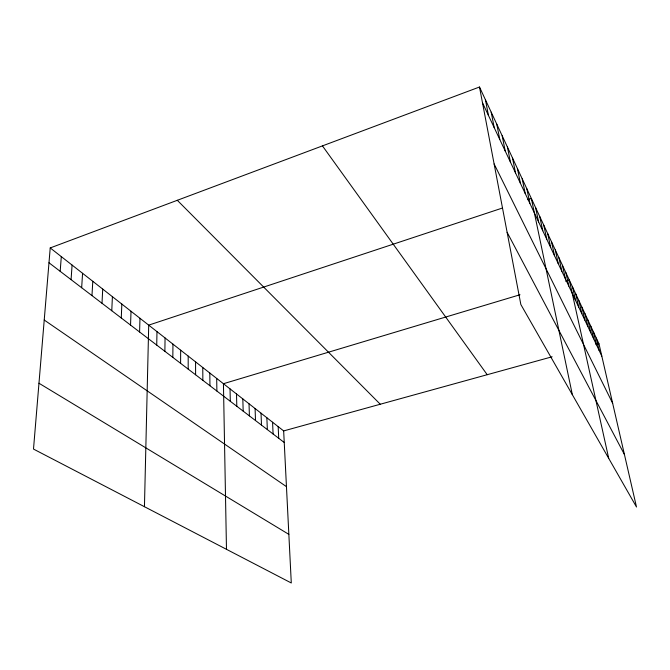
<?xml version="1.0" encoding="UTF-8"?>
<svg xmlns="http://www.w3.org/2000/svg" width="670" height="670" viewBox="0 0 670 670"><rect width="100%" height="100%" fill="white"/><g stroke="black" fill="none" stroke-linecap="round" stroke-linejoin="round"><path stroke-width="1" d="M188.186 369.111L188.195 356.088M180.599 363.316L180.666 350.184M172.827 357.378L172.952 344.137M164.879 351.306L165.063 337.956M156.73 345.084L156.981 331.625M144.444 506.704L148.715 325.134L502.483 208.018M139.586 331.985L139.971 318.292M130.549 325.076L131.018 311.265M121.278 317.999L121.831 304.063M111.773 310.729L112.401 296.676M102.008 303.267L102.719 289.088M91.974 295.604L92.787 281.3M81.665 287.731L82.578 273.293M71.079 279.641L72.084 265.077M60.183 271.325L61.305 256.618M50.217 247.934L33.5 449.076L291.291 582.984L283.661 430.919L50.217 247.934L479.494 87.016L598.988 343.836L636.5 507.014L520.85 304.523L479.494 87.016M527.583 199.71L531.352 198.462L572.339 394.672M519.995 294.75L223.437 383.717L226.477 549.316M565.472 281.115L569.274 279.976L608.72 458.372M283.661 430.919L552.13 356.775M596.024 344.656L598.988 343.836M38.969 383.232L288.845 534.358M44.228 320.034L286.459 486.646M48.985 262.766L284.239 442.502M177.299 200.288L380.275 404.236M322.454 145.884L487.207 374.706M507.123 232.322L624.432 454.494M494.125 163.957L612.656 403.281M482.484 102.753L601.819 356.155M596.308 338.082L599.156 350.494M593.57 332.194L596.426 344.707M590.773 326.181L593.645 338.786M587.908 320.026L590.789 332.73M584.985 313.736L587.875 326.541M581.987 307.296L584.893 320.201M578.922 300.704L581.836 313.711M575.781 293.954L578.704 307.069M572.565 287.045L575.505 300.269M565.899 272.724L568.855 286.157M562.44 265.295L565.413 278.837M558.897 257.674L561.879 271.333M555.263 249.86L558.252 263.628M551.536 241.853L554.525 255.731M547.708 233.629L550.707 247.624M543.78 225.187L546.787 239.299M539.752 216.519L542.759 230.74M535.606 207.608L538.621 221.954M526.838 188.764L529.861 203.353M522.19 178.781L525.221 193.496M517.408 168.505L520.439 183.345M512.483 157.919L515.515 172.885M507.408 147.006L510.431 162.098M502.173 135.759L505.197 150.976M496.772 124.151L499.786 139.494M491.194 112.166L494.209 127.643M485.44 99.796L488.447 115.408M278.167 426.614L278.72 438.281M272.573 422.226L273.092 433.984M266.861 417.745L267.347 429.596M261.032 413.181L261.493 425.115M255.086 408.524L255.513 420.551M249.022 403.767L249.408 415.886M242.825 398.91L243.177 411.12M236.502 393.952L236.811 406.263M230.036 388.885L230.312 401.297M216.695 378.433L216.887 391.037M209.811 373.031L209.945 385.736M202.767 367.503L202.859 380.317M195.565 361.859L195.607 374.781"/></g></svg>
